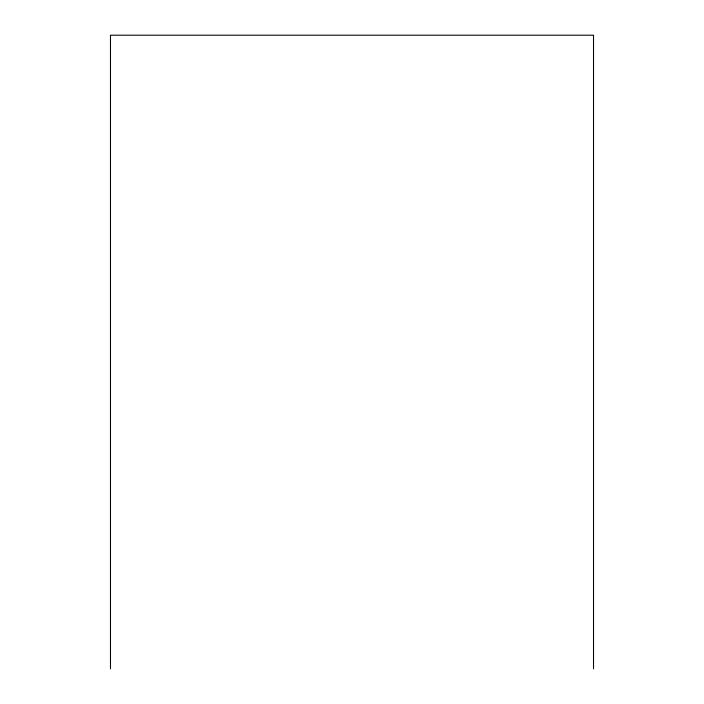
<?xml version="1.0" encoding="UTF-8"?>
<svg xmlns="http://www.w3.org/2000/svg" width="704" height="704" viewBox="0 0 704 704"><rect width="100%" height="100%" fill="white"/><g stroke="black" fill="none" stroke-linecap="round" stroke-linejoin="round"><path stroke-width="1.06" d="M593.516 668.8L593.516 35.2L110.484 35.2L110.484 668.8"/></g></svg>
